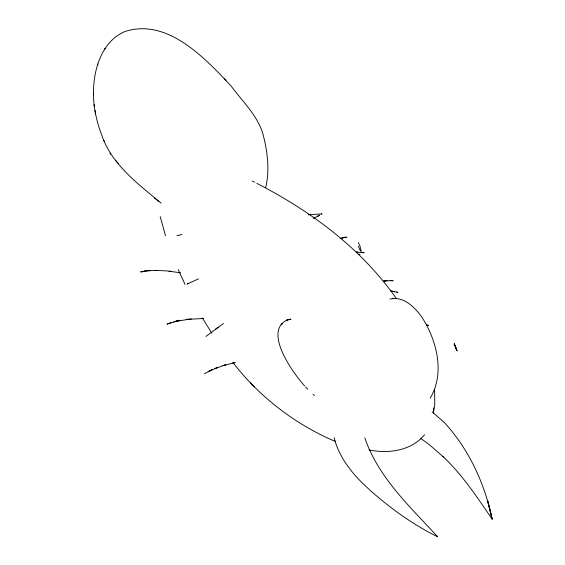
<?xml version="1.0" encoding="UTF-8"?>
<svg xmlns="http://www.w3.org/2000/svg" width="565" height="565" viewBox="0 0 565 565"><rect width="100%" height="100%" fill="white"/><g stroke="black" fill="none" stroke-linecap="round" stroke-linejoin="round"><path stroke-width="0.85" d="M161.159 203.181C138.263 184.084 111.764 164.641 101.799 135.261C95.626 119.003 92.137 101.453 93.875 84.023C95.598 63.337 104.377 40.32 124.759 31.584C167.247 17.642 204.961 58.047 231.12 86.057C243.098 102.314 259.568 117.358 263.876 137.768C267.761 153.963 269.653 171.146 265.684 187.524M433.673 407.888L433.581 412.16L433.56 409.561M433.362 413.079L434.782 404.823L434.598 389.391M97.371 65.554L97.865 64.036L97.611 64.813M104.829 49L104.61 49.346L105.267 48.3M430.198 398.078C445.389 372.886 436.597 339.48 421.313 316.322C414.759 307.664 404.724 297.225 392.901 298.68L393.749 298.384M282.119 323.731L281.158 324.783L282.387 323.59M424.555 434.697C411.426 450.814 388.317 454.006 368.994 449.902M205.943 336.436L223.472 323.498M218.175 327.276L215.519 329.218M313.271 218.478L319.642 215.272L319.281 215.42M204.382 373.776L212.525 369.432L208.541 371.516L217.829 367.405L214.954 368.55L225.781 364.771L222.9 365.682L234.863 362.582M208.21 371.692L212.475 369.439M188.293 283.503L187.121 284.047L198.492 278.891M317.579 216.204L319.642 215.272M170.898 322.65L167.056 324.126L178.342 320.729L175.369 321.429L191.358 318.893M340.843 238.374L340.187 238.621L342.948 237.745L341.677 238.119M358.295 254.631L359.905 254.208M173.745 321.852L177.678 320.828M342.425 237.893L346.861 237.222L344.848 237.222M176.916 235.697L182.022 234.447M145.495 270.882L141.78 271.793L146.505 270.776M287.719 319.719C262.033 331.005 293.948 374.157 304.57 385.86M389.836 299.104L393.395 298.504M343.718 237.575L343.082 237.703L344.389 237.441M289.287 319.409L290.855 319.098M177.241 320.955L180.673 320.32M143.524 271.37L140.614 271.885L148.341 270.762L156.872 270.402L154.874 270.437L166.47 270.861L180.256 272.747L178.335 272.408L179.868 272.69M383.254 281.25L386.241 280.777L383.579 281.158L384.56 281.017M321.436 213.98L322.064 213.895L308.398 214.792M385.584 280.876L387.3 280.678M188.3 319.218L186.231 319.43L203.209 318.505M147.232 270.868L150.382 270.571M386.538 280.741L393.141 280.748L390.203 280.304M203.294 318.498L201.719 318.483L203.372 318.505M357.892 252.258L356.105 252.096L364.376 252.725M362.737 252.633L363.267 252.668L361.572 252.548M169.055 271.108L171.562 271.384M394.596 291.702L390.846 290.947L397.958 292.345M396.715 292.112L397.831 292.324M426.377 324.988L428.581 325.475L426.73 325.03M335.539 441.329L333.053 440.481C293.97 423.418 259.201 396.482 233.091 362.737M252.287 181.04L254.575 182.213M256.856 183.385C310.679 210.971 361.282 248.402 396.249 298.398M420.756 438.362L429.76 445.065L443.469 456.965L442.748 456.273C462.311 474.671 477.072 497.144 492.157 519.15L487.687 500.894L492.157 519.15C484.841 483.88 469.155 449.804 444.853 423.008L432.168 411.871M154.302 197.969L158.737 201.394M313.088 394.377L314.43 395.507M305.651 386.997L307.819 389.278M224.51 78.676L225.894 80.181M115.486 160.192L118.417 163.518M211.769 333.145L202.432 318.017M358.281 242.406L359.954 245.987L361.416 251.955M110.655 154.287L110.041 153.15M358.316 246.206L360.413 250.931M185.03 284.407L178.258 269.646M454.302 343.407L457.226 351.056M454.161 344.113L456.788 350.244L455.708 347.779M454.196 344.212L455.828 347.779M104.391 141.568L103.819 140.24M364.849 437.967C378.395 477.623 410.013 506.699 437.656 536.75C413.17 524.814 390.938 508.613 370.499 490.702L368.705 488.958C353.203 475.109 339.346 458.229 334.106 437.734M165.517 235.774L160.206 216.6M94.941 110.479L95.584 113.918M94.193 105.478L94.291 106.199L94.065 104.518M93.479 94.016L93.493 94.8L93.465 92.272M254.483 386.75A21.159 9.711 77.9 0 1 250.669 382.717M288.207 319.712L286.745 320.058L290.777 319.317L288.207 319.712M234.906 362.568L232.851 362.984L234.92 362.568"/></g></svg>
